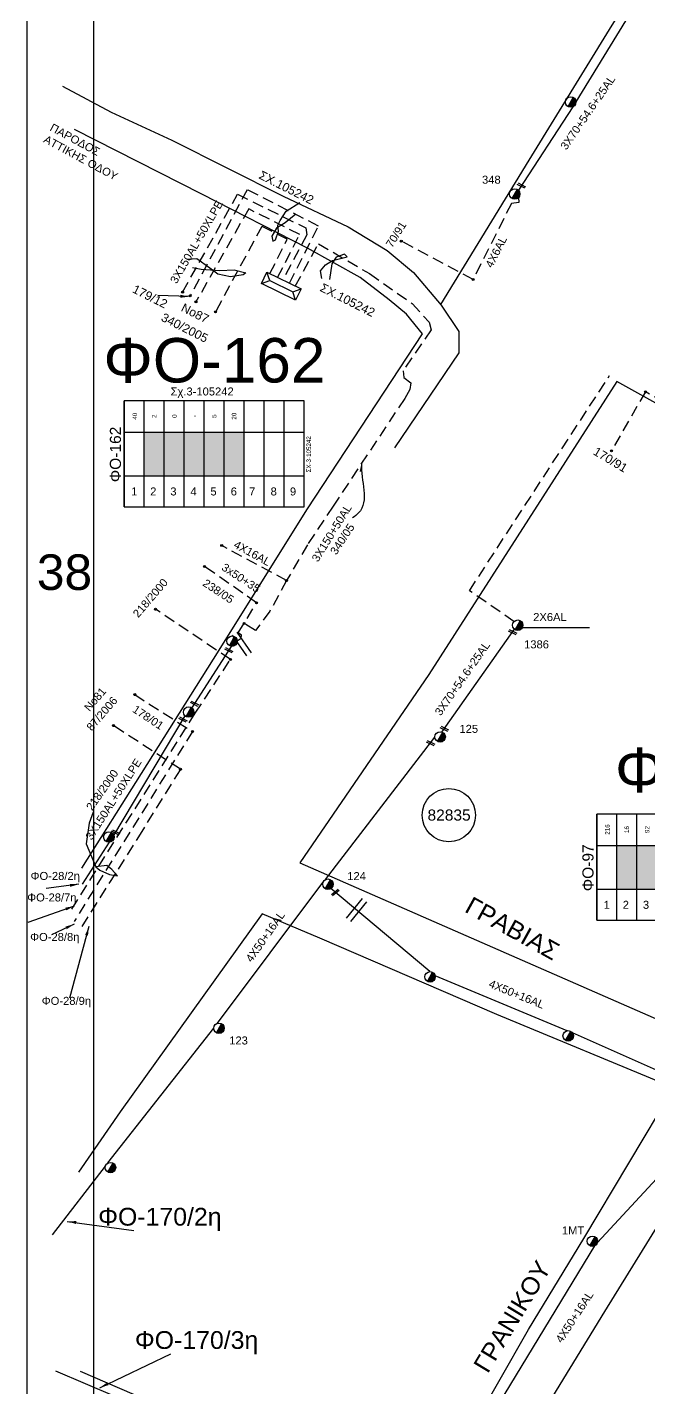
# Model space of a CAD drawing. Header units: millimetres. Extents: x 1113 to 5794, y 757 to 3537.
# Drawn here: x 1112.8 to 1252.6, y 1156.6 to 1462.8 of the extents above; entities that cross this region are included whole.
import ezdxf
from ezdxf.enums import TextEntityAlignment as Align

# ---------------------------------------------------------------- set-up
doc = ezdxf.new("R2010")
doc.units = ezdxf.units.MM
doc.linetypes.add('DASHED', pattern=[19.05, 12.7, -6.35])
for name, color, linetype in [('Άγνωστα', 7, 'Continuous'), ('Ασφαλειοκιβώτια Χ.Τ 9 αναχωρήσεων', 7, 'Continuous'), ('Γυμνά εναέρια ΧΤ και ΦΟΠ (3Φ)   4x50+16AL', 7, 'Continuous'), ('Επιγραφές - Σχήματα', 7, 'Continuous'), ('Καλώδια ΧΤ   2x6AL', 7, 'DASHED'), ('Καλώδια ΧΤ   3x150+50AL', 7, 'DASHED'), ('Καλώδια ΧΤ   3x150AL+50XLPE', 7, 'DASHED'), ('Καλώδια ΧΤ 3Χ50AL+35CU XLPE', 7, 'DASHED'), ('Μηχανική τομή', 7, 'Continuous'), ('Στύλος ΦΜ', 7, 'Continuous'), ('Στύλος ΦΜ @ 1', 7, 'Continuous'), ('Συνδέσεις', 7, 'Continuous'), ('Συνεστραμμένα ΧΤ   3x70+54.6+25 AL', 7, 'SYN_LINE'), ('Τομή', 7, 'Continuous'), ('Υποσταθμός πόλεως', 7, 'Continuous'), ('Υπόβαθρο ΔΕΗ', 7, 'Continuous'), ('Υπόγεια καλώδια Παροχών ΧΤ   4x16AL', 7, 'DASHED'), ('Υπόγεια καλώδια Παροχών ΧΤ   4x6', 7, 'DASHED')]:
    doc.layers.add(name, color=color, linetype=linetype)
doc.styles.add('arial', font='arial.ttf')
doc.styles.get("Standard").update_dxf_attribs({"font": 'arial.ttf'})
doc.linetypes.add('SYN_LINE', pattern='A,0.5,-0.0001,["/\\/\\/\\/",Standard,S=0.1,R=0,X=0,Y=-0.05],-0.25', length=0.7501)
doc.dimstyles.new('ISO-25', dxfattribs={"dimtxt": 2.5, "dimasz": 1.8, "dimexe": 1.25, "dimexo": 0.625, "dimtad": 1, "dimtxsty": 'Standard', "dimcen": 1.8, "dimadec": 0, "dimazin": 0, "dimtfac": 1, "dimtmove": 0, "dimatfit": 3, "dimfxl": 1.25, "dimarcsym": 0})

# ---------------------------------------------------------------- blocks, each defined once
blk = doc.blocks.new('ΥΠΑΡΧΩΝ ΤΣΙΜΕΝΤΕΝΙΟΣ ΣΤΥΛΟΣ')
at = {"layer": 'Στύλος ΦΜ'}
blk.add_hatch(color=7, dxfattribs=at).paths.add_polyline_path([(-1.29, -2.28, 0.574793), (2.62, 0, 0.268822), (1.3, 2.27)])
at = {"layer": 'Στύλος ΦΜ', "color": 7}
blk.add_line((-1.29, -2.28), (1.3, 2.27), dxfattribs=at)
blk.add_circle((0, 0), 2.62, dxfattribs=at)
at = {"layer": 'Στύλος ΦΜ', "flags": 4}
for tag, p in [('ΤΥΠΟΣ', (-4.91, 3.03)), ('ΑΡΙΘΜΟΣ', (-4.68, 8.05))]:
    blk.add_attdef(tag, p, '', height=4, dxfattribs=at)
blk = doc.blocks.new('ΥΠΟΣΤΑΘΜΟΣ ΠΟΛΕΩΣ')
at = {"layer": 'Υποσταθμός πόλεως', "linetype": 'Continuous', "ltscale": 40}
blk.add_lwpolyline([(-8.57, 2.82), (8.57, 2.82), (8.57, -2.82), (-8.57, -2.82)], close=True, dxfattribs=at)
for points in [[(-5.75, 0), (-8.57, 2.82)], [(5.75, 0), (8.57, 2.82)], [(-8.57, -2.82), (-5.75, 0)], [(-5.75, 0), (5.75, 0)], [(8.57, -2.82), (5.75, 0)]]:
    blk.add_lwpolyline(points, dxfattribs=at)
at = {"layer": 'Υποσταθμός πόλεως', "linetype": 'SYN_LINE', "ltscale": 40, "flags": 1}
for tag, p in [('ΜΕΤΑΣΧΗΜΑΤΙΣΜΟΣ', (10.6, 2.39)), ('ΙΣΧΥΣ', (10.58, -0.41)), ('ΑΡΙΘΜΟΣ', (10.7, -3.13))]:
    blk.add_attdef(tag, p, '', height=1.8, dxfattribs=at)
blk = doc.blocks.new('ΑΣΦΑΛΕΙΟΚΙΒΩΤΙΟ ΥΠΟΣΤΑΘΜΟΥ 9 ΑΝΑΧΩΡΗΣΕΩΝ')
at = {"layer": 'Ασφαλειοκιβώτια Χ.Τ 9 αναχωρήσεων', "ltscale": 40}
for p, q in [((-23.8, 40.36), (24.02, 40.36)), ((-9.72, 40.36), (-9.72, -40.64)), ((9.94, 40.36), (9.94, -40.64)), ((-23.8, 31.36), (24.02, 31.36)), ((-23.8, 22.36), (24.02, 22.36)), ((-23.8, 13.36), (24.02, 13.36)), ((-23.8, 4.36), (24.02, 4.36)), ((-23.8, -4.64), (24.02, -4.64)), ((-23.8, -13.64), (24.02, -13.64)), ((-23.8, -22.64), (24.02, -22.64)), ((-23.8, -31.64), (24.02, -31.64))]:
    blk.add_line(p, q, dxfattribs=at)
at = {"layer": 'Ασφαλειοκιβώτια Χ.Τ 9 αναχωρήσεων'}
blk.add_lwpolyline([(-23.8, -40.64), (24.02, -40.64), (24.02, 40.36), (-23.8, 40.36)], close=True, dxfattribs=at)
for s, p in [('1', (-18.61, 37.24)), ('2', (-18.61, 28.67)), ('3', (-18.61, 19.6)), ('4', (-18.61, 10.58)), ('5', (-18.61, 1.57)), ('6', (-18.61, -7.57)), ('7', (-18.61, -15.81)), ('8', (-18.61, -25.5)), ('9', (-18.61, -34.19))]:
    blk.add_text(s, height=3.6, rotation=270, dxfattribs=at).set_placement(p)
at = {"layer": 'Ασφαλειοκιβώτια Χ.Τ 9 αναχωρήσεων', "ltscale": 40}
for tag, height, p in [('ΟΝΟΜΑ', 5, (-0.16, 44.31)), ('ΚΕΙΜΕΝΟ 1', 2, (17.06, 35.59)), ('ΚΕΙΜΕΝΟ 2', 2, (17.06, 26.88)), ('ΚΕΙΜΕΝΟ 3', 2, (17.06, 17.69)), ('ΚΕΙΜΕΝΟ 4', 2, (17.06, 8.71)), ('ΚΕΙΜΕΝΟ 5', 2, (17.06, -0.13)), ('ΚΕΙΜΕΝΟ 6', 2, (17.06, -9.05)), ('ΚΕΙΜΕΝΟ 7', 2, (17.06, -18.13)), ('ΚΕΙΜΕΝΟ 8', 2, (17.06, -26.85)), ('ΚΕΙΜΕΝΟ 9', 2, (17.06, -35.99)), ('ΣΧ', 2, (-0.1, -42.64))]:
    blk.add_attdef(tag, text='', height=height, dxfattribs=at).set_placement(p, align=Align.MIDDLE_CENTER)
blk = doc.blocks.new('ΜΗΧΑΝΙΚΗ ΤΟΜΗ')
at = {"layer": 'Μηχανική τομή', "ltscale": 40}
for p, q in [((-1.89, 0.78), (1.89, 0.78)), ((1.89, 0), (-1.89, 0))]:
    blk.add_line(p, q, dxfattribs=at)
blk = doc.blocks.new('ΤΟΜΗ')
at = {"layer": 'Τομή', "ltscale": 40}
for p, q in [((-5.68, 0), (5.68, 0)), ((5.68, -2.33), (-5.68, -2.33))]:
    blk.add_line(p, q, dxfattribs=at)
blk = doc.blocks.new('_ΣΥΝΔΕΣΗ')
at = {"layer": 'Συνδέσεις', "linetype": 'SYN_LINE', "ltscale": 40}
blk.add_hatch(color=256, dxfattribs=at).paths.add_polyline_path([(0.5, -0.01, 1), (-0.5, -0.01, 1)])
at = {"layer": 'Συνδέσεις'}
blk.add_circle((0, -0.01), 0.5, dxfattribs=at)

msp = doc.modelspace()

# ---------------------------------------------------------------- hatches: boundary and pattern name
at = {"layer": 'Ασφαλειοκιβώτια Χ.Τ 9 αναχωρήσεων', "lineweight": -3}
for color, points in [(1, [(1143.58, 1371.68), (1139.08, 1371.68), (1139.08, 1361.86), (1143.58, 1361.86)]), (2, [(1148.08, 1371.68), (1143.58, 1371.68), (1143.58, 1361.86), (1148.08, 1361.86)]), (173, [(1152.58, 1371.68), (1148.08, 1371.68), (1148.08, 1361.86), (1152.58, 1361.86)]), (85, [(1157.08, 1371.68), (1152.58, 1371.68), (1152.58, 1361.86), (1157.08, 1361.86)]), (1, [(1249.86, 1278.68), (1245.36, 1278.68), (1245.36, 1268.85), (1249.86, 1268.85)]), (30, [(1254.36, 1278.68), (1249.86, 1278.68), (1249.86, 1268.85), (1254.36, 1268.85)])]:
    msp.add_hatch(color=color, dxfattribs=at).paths.add_polyline_path(points)
at = {"layer": 'Καλώδια ΧΤ 3Χ50AL+35CU XLPE', "lineweight": -3}
h = msp.add_hatch(color=6, dxfattribs=at)
h.dxf.hatch_style = 1
h.paths.add_polyline_path([(1161.58, 1371.68), (1157.08, 1371.68), (1157.08, 1361.86), (1161.58, 1361.86)])

# ---------------------------------------------------------------- linework, layer by layer
at = {"layer": 'Άγνωστα', "linetype": 'DASHED', "lineweight": -3, "ltscale": 0.2}
msp.add_lwpolyline([(1222.24, 1329.02), (1212.23, 1335.98), (1243.76, 1384.41)], dxfattribs=at)
at = {"layer": 'Άγνωστα', "color": 1, "linetype": 'DASHED', "lineweight": -3, "ltscale": 0.2}
msp.add_lwpolyline([(1160.01, 1324.73), (1160.92, 1325.33), (1160.95, 1325.97), (1160.25, 1326.5), (1164.35, 1333.26), (1164.35, 1333.26), (1152.67, 1341.43)], dxfattribs=at)
at = {"layer": 'Γυμνά εναέρια ΧΤ και ΦΟΠ (3Φ)   4x50+16AL', "color": 6, "lineweight": -3}
for points in [[(1179.87, 1270.99), (1204.47, 1303.01)], [(1155.59, 1238.66), (1179.29, 1270.35)], [(1130.93, 1207.21), (1154.73, 1237.55)], [(1269.5, 1220.06), (1241.04, 1189.35)], [(1118.45, 1191.02), (1130.36, 1206.47)], [(1240.39, 1188.54), (1217.67, 1151.15)]]:
    msp.add_lwpolyline(points, dxfattribs=at)
at = {"layer": 'Γυμνά εναέρια ΧΤ και ΦΟΠ (3Φ)   4x50+16AL', "color": 30, "lineweight": -3}
for points in [[(1203.32, 1250.27), (1181.07, 1268.97)], [(1234.22, 1236.97), (1204.53, 1249.3)], [(1269.14, 1221.53), (1235.4, 1236.49)]]:
    msp.add_lwpolyline(points, dxfattribs=at)
at = {"layer": 'Γυμνά εναέρια ΧΤ και ΦΟΠ (3Φ)   4x50+16AL', "color": 62, "lineweight": -3}
msp.add_lwpolyline([(1132.53, 1154.69), (1119.22, 1160.34)], dxfattribs=at)
at = {"layer": 'Επιγραφές - Σχήματα', "lineweight": -3}
for points in [[(1112.77, 1783.73), (3154.51, 1783.73), (3154.51, 757.28), (1112.77, 757.28)], [(1127.77, 1768.73), (3139.51, 1768.73), (3139.51, 772.28), (1127.77, 772.28)]]:
    msp.add_lwpolyline(points, close=True, dxfattribs=at)
for points in [[(1173.22, 1420.7), (1170.75, 1418.77), (1168.84, 1417.54), (1167.81, 1415.78), (1168.03, 1414.64), (1168.6, 1414.89), (1169.31, 1416.87), (1169.17, 1418.19), (1169.67, 1419.3), (1170.99, 1421.36), (1174.09, 1423.31)], [(1179.05, 1406.2), (1178.72, 1407.98), (1179.82, 1409.28), (1181.44, 1410.3), (1184.71, 1411.13), (1184.11, 1411.67), (1182.26, 1411.04), (1181.29, 1409.53), (1180.78, 1406)], [(1149.98, 1408.67), (1151.92, 1408.35), (1156.09, 1408), (1159.28, 1408.17), (1161.91, 1407.51), (1161.34, 1407.08), (1158.51, 1406.57), (1155.68, 1407.23), (1153.81, 1408.56), (1150.93, 1410.67), (1148.83, 1410.52)], [(1127.63, 1286.12), (1126.69, 1283.69), (1126.04, 1279.05), (1128.22, 1273.86), (1129.13, 1273.08), (1131.29, 1272.11), (1133.11, 1271.85), (1131.77, 1273.26), (1130.66, 1274.11), (1128.22, 1273.86)]]:
    msp.add_lwpolyline(points, dxfattribs=at)
msp.add_circle((1207.6, 1285.48), 6, dxfattribs=at)
at = {"layer": 'Καλώδια ΧΤ   2x6AL', "color": 6, "linetype": 'SYN_LINE', "lineweight": -3, "ltscale": 20}
msp.add_lwpolyline([(1224.13, 1327.67), (1239.25, 1327.67)], dxfattribs=at)
at = {"layer": 'Καλώδια ΧΤ   3x150+50AL', "color": 1, "lineweight": -3, "ltscale": 0.2}
msp.add_lwpolyline([(1173.05, 1404.52), (1178.28, 1414.04), (1189.75, 1407.31), (1199.32, 1400.57), (1203.16, 1396.38), (1203.61, 1394.65), (1197.29, 1385.44), (1197.48, 1383.97), (1199.02, 1382.77), (1198.8, 1381.25), (1197.67, 1379.23), (1181.59, 1355.02), (1175.78, 1346.29), (1171.11, 1338.24), (1167.35, 1331.39), (1164.11, 1327), (1161.54, 1328.62)], dxfattribs=at)
at = {"layer": 'Καλώδια ΧΤ   3x150AL+50XLPE', "color": 173, "lineweight": -3, "ltscale": 0.2}
msp.add_lwpolyline([(1147.73, 1403.16), (1160.07, 1425.16), (1175.42, 1417.62), (1175.69, 1416.03), (1170.26, 1405.89)], dxfattribs=at)
at = {"layer": 'Καλώδια ΧΤ   3x150AL+50XLPE', "color": 6, "lineweight": -3, "ltscale": 0.2}
for points in [[(1171.73, 1405.17), (1178.29, 1418.02), (1162.25, 1426.2), (1149.44, 1402.33)], [(1125.14, 1260.43), (1137.85, 1280.59), (1147.27, 1295.79), (1132.17, 1305.62)]]:
    msp.add_lwpolyline(points, dxfattribs=at)
at = {"layer": 'Καλώδια ΧΤ   3x150AL+50XLPE', "color": 85, "lineweight": -3, "ltscale": 0.2}
msp.add_lwpolyline([(1169.09, 1406.46), (1174.05, 1416.14), (1162.58, 1421.88), (1150.73, 1400.95)], dxfattribs=at)
at = {"layer": 'Καλώδια ΧΤ   3x150AL+50XLPE', "color": 2, "lineweight": -3, "ltscale": 0.2}
msp.add_lwpolyline([(1167.36, 1407.32), (1171.25, 1415.06), (1165.55, 1417.95), (1155.1, 1398.7)], dxfattribs=at)
at = {"layer": 'Καλώδια ΧΤ   3x150AL+50XLPE', "color": 27, "lineweight": -3, "ltscale": 0.2}
msp.add_lwpolyline([(1122.8, 1264.35), (1150.56, 1308.4), (1158.48, 1320.51), (1141.65, 1331.79)], dxfattribs=at)
at = {"layer": 'Καλώδια ΧΤ   3x150AL+50XLPE', "color": 30, "lineweight": -3, "ltscale": 0.2}
msp.add_lwpolyline([(1136.95, 1312.59), (1149.94, 1304.28), (1123.33, 1261.57)], dxfattribs=at)
at = {"layer": 'Συνεστραμμένα ΧΤ   3x70+54.6+25 AL', "color": 173, "lineweight": -3, "ltscale": 20}
for points in [[(1248.77, 1466.54), (1236.16, 1445.99)], [(1235.47, 1444.85), (1223.25, 1426.06)]]:
    msp.add_lwpolyline(points, dxfattribs=at)
at = {"layer": 'Συνεστραμμένα ΧΤ   3x70+54.6+25 AL', "color": 6, "lineweight": -3, "ltscale": 20}
msp.add_lwpolyline([(1206.04, 1304.18), (1222.36, 1327.29)], dxfattribs=at)
at = {"layer": 'Συνεστραμμένα ΧΤ   3x70+54.6+25 AL', "color": 5, "lineweight": -3, "ltscale": 20}
for points in [[(1149.82, 1309.58), (1158.69, 1323.45)], [(1132.26, 1280.89), (1148.29, 1307.79)], [(1125.23, 1269.96), (1131.25, 1279.39)]]:
    msp.add_lwpolyline(points, dxfattribs=at)
at = {"layer": 'Υπόβαθρο ΔΕΗ', "lineweight": -3}
for points in [[(1205.78, 1400.35), (1225.65, 1432.87), (1244.3, 1463.22), (1259.21, 1486.86), (1276.14, 1513.09), (1229.2, 1537.25), (1160.78, 1572.56), (1127.25, 1589.88)], [(1120.72, 1449.51), (1131.65, 1443.63), (1145.26, 1437.31), (1170.31, 1424.73), (1184.94, 1417.88), (1193.73, 1412.5), (1199.62, 1407.59), (1205.87, 1400.25), (1209.82, 1394.28), (1209.82, 1389.49), (1195.36, 1368.13)], [(1125.08, 1273.57), (1138.49, 1294.85), (1154.66, 1320.57), (1175.81, 1354.37), (1201.67, 1393.77), (1198.09, 1398.19), (1194.21, 1401.44), (1187.67, 1406.45), (1175.81, 1413.01), (1152.04, 1425.2), (1123.43, 1439.78)], [(1174.12, 1274.72), (1265.03, 1234.89), (1293.08, 1274.67), (1320.46, 1317.68), (1331.3, 1334.7), (1300.73, 1352.26), (1245.36, 1383.05), (1203.11, 1317.09), (1174.12, 1274.72)], [(1661.49, 1132.71), (1585.49, 1181.74), (1554.8, 1200.04), (1525.94, 1217.47), (1473.35, 1248.47), (1423.85, 1278.69), (1377.39, 1307.01), (1342.63, 1327.94), (1328.93, 1306.8), (1304.14, 1267.32), (1277.93, 1229.43), (1325.71, 1205.22), (1373.03, 1181.89), (1367.76, 1171.83), (1309.67, 1200.34), (1270.59, 1219.17), (1262.71, 1206.33), (1242.61, 1173.77), (1211.4, 1122.83)], [(1124.67, 1160.38), (1174.98, 1138.61), (1201.2, 1127.41), (1212.18, 1146.34), (1225.52, 1169.72), (1237.92, 1190.19), (1258.18, 1224.12), (1218.36, 1240.59), (1178.57, 1257.77), (1165.58, 1263.24), (1133.66, 1218.75), (1124.32, 1205.14)]]:
    msp.add_lwpolyline(points, dxfattribs=at)
at = {"layer": 'Υπόγεια καλώδια Παροχών ΧΤ   4x16AL', "color": 1, "lineweight": -3, "ltscale": 0.2}
msp.add_lwpolyline([(1171.11, 1338.24), (1156.51, 1346.15)], dxfattribs=at)
at = {"layer": 'Υπόγεια καλώδια Παροχών ΧΤ   4x6', "color": 173, "lineweight": -3, "ltscale": 0.2}
for points in [[(1223.29, 1424.42), (1223.35, 1423.3), (1221.66, 1423.1), (1213.06, 1406.01), (1196.91, 1414.61)], [(1266.11, 1372.93), (1251.81, 1380.72), (1244.17, 1367.45)]]:
    msp.add_lwpolyline(points, dxfattribs=at)

# ---------------------------------------------------------------- block references
at = {"layer": 'Ασφαλειοκιβώτια Χ.Τ 9 αναχωρήσεων', "lineweight": -3, "xscale": 0.5, "yscale": 0.5, "zscale": 0.5, "rotation": 90}
for p, values in [((1154.76, 1366.71), {'ΟΝΟΜΑ': 'ΦΟ-162', 'ΣΧ': 'ΣΧ-3-105242', 'ΚΕΙΜΕΝΟ 2': '2', 'ΚΕΙΜΕΝΟ 1': '40', 'ΚΕΙΜΕΝΟ 3': '0', 'ΚΕΙΜΕΝΟ 4': '-', 'ΚΕΙΜΕΝΟ 5': '5', 'ΚΕΙΜΕΝΟ 6': '20'}), ((1261.04, 1273.71), {'ΟΝΟΜΑ': 'ΦΟ-97', 'ΣΧ': 'ΣΧ-3-64055', 'ΚΕΙΜΕΝΟ 2': '16', 'ΚΕΙΜΕΝΟ 1': '216', 'ΚΕΙΜΕΝΟ 3': '92', 'ΚΕΙΜΕΝΟ 4': '70', 'ΚΕΙΜΕΝΟ 5': '47', 'ΚΕΙΜΕΝΟ 6': '85'})]:
    msp.add_blockref('ΑΣΦΑΛΕΙΟΚΙΒΩΤΙΟ ΥΠΟΣΤΑΘΜΟΥ 9 ΑΝΑΧΩΡΗΣΕΩΝ', p, dxfattribs=at).add_auto_attribs(values)
at = {"layer": 'Μηχανική τομή', "lineweight": -3}
for p, xscale, yscale, zscale, rotation in [((1223.82, 1426.94), 0.5000000000001245, 0.5000000000001245, 0.5000000000001245, 332.7718627185874), ((1222.03, 1326.83), 0.4999999999999393, 0.4999999999999393, 0.4999999999999393, 154.1715282094067), ((1158.02, 1322.4), 0.5000000000001245, 0.5000000000001245, 0.5000000000001245, 332.7718627185874), ((1150.32, 1310.36), 0.5000000000001245, 0.5000000000001245, 0.5000000000001245, 332.7718627185874), ((1147.71, 1306.81), 0.5000000000001245, 0.5000000000001245, 0.5000000000001245, 332.7718627185874), ((1206.69, 1305.09), 0.4999999999999393, 0.4999999999999393, 0.4999999999999393, 154.1715282094067), ((1203.58, 1301.85), 0.4999999999999393, 0.4999999999999393, 0.4999999999999393, 154.1715282094067), ((1132.58, 1281.42), 0.5000000000001245, 0.5000000000001245, 0.5000000000001245, 332.7718627185874), ((1181.97, 1268.22), 0.4999999999999538, 0.4999999999999538, 0.4999999999999538, 217.4359625390672)]:
    msp.add_blockref('ΜΗΧΑΝΙΚΗ ΤΟΜΗ', p, dxfattribs=dict(at, xscale=xscale, yscale=yscale, zscale=zscale, rotation=rotation))
at = {"layer": 'Στύλος ΦΜ @ 1', "lineweight": -3, "ltscale": 40, "xscale": 0.4499999999998181, "yscale": 0.4499999999998181, "zscale": 0.4499999999998181}
for p in [(1234.99, 1445.93), (1158.84, 1324.62), (1149.08, 1308.67), (1131.13, 1280.56), (1203.37, 1249.09), (1234.44, 1235.81), (1131.5, 1206.17)]:
    msp.add_blockref('ΥΠΑΡΧΩΝ ΤΣΙΜΕΝΤΕΝΙΟΣ ΣΤΥΛΟΣ', p, dxfattribs=at)
at = {"layer": 'Στύλος ΦΜ @ 1', "lineweight": -3, "ltscale": 40}
ref = msp.add_blockref('ΥΠΑΡΧΩΝ ΤΣΙΜΕΝΤΕΝΙΟΣ ΣΤΥΛΟΣ', (1222.42, 1425.23), dxfattribs=dict(at, xscale=0.4499999999998181, yscale=0.4499999999998181, zscale=0.4499999999998181))
ref.add_attrib('ΤΥΠΟΣ', '348', (1215.06, 1427.55), dxfattribs={"layer": 'Στύλος ΦΜ', "height": 1.8, "flags": 4})
ref = msp.add_blockref('ΥΠΑΡΧΩΝ ΤΣΙΜΕΝΤΕΝΙΟΣ ΣΤΥΛΟΣ', (1223.09, 1328.21), dxfattribs=dict(at, xscale=0.4499999999998181, yscale=0.4499999999998181, zscale=0.4499999999998181))
ref.add_attrib('ΤΥΠΟΣ', '1386', (1224.52, 1323), dxfattribs={"layer": 'Στύλος ΦΜ', "height": 1.8, "flags": 4})
ref = msp.add_blockref('ΥΠΑΡΧΩΝ ΤΣΙΜΕΝΤΕΝΙΟΣ ΣΤΥΛΟΣ', (1205.64, 1303.07), dxfattribs=dict(at, xscale=0.4499999999998181, yscale=0.4499999999998181, zscale=0.4499999999998181))
ref.add_attrib('ΤΥΠΟΣ', '125', (1209.98, 1303.99), dxfattribs={"layer": 'Στύλος ΦΜ', "height": 1.8, "flags": 4})
ref = msp.add_blockref('ΥΠΑΡΧΩΝ ΤΣΙΜΕΝΤΕΝΙΟΣ ΣΤΥΛΟΣ', (1180.4, 1269.94), dxfattribs=dict(at, xscale=0.4499999999998181, yscale=0.4499999999998181, zscale=0.4499999999998181))
ref.add_attrib('ΤΥΠΟΣ', '124', (1184.74, 1270.86), dxfattribs={"layer": 'Στύλος ΦΜ', "height": 1.8, "flags": 4})
ref = msp.add_blockref('ΥΠΑΡΧΩΝ ΤΣΙΜΕΝΤΕΝΙΟΣ ΣΤΥΛΟΣ', (1155.9, 1237.52), dxfattribs=dict(at, xscale=0.4499999999998181, yscale=0.4499999999998181, zscale=0.4499999999998181))
ref.add_attrib('ΤΥΠΟΣ', '123', (1158.2, 1233.88), dxfattribs={"layer": 'Στύλος ΦΜ', "height": 1.8, "flags": 4})
ref = msp.add_blockref('ΥΠΑΡΧΩΝ ΤΣΙΜΕΝΤΕΝΙΟΣ ΣΤΥΛΟΣ', (1239.89, 1189.6), dxfattribs=dict(at, xscale=0.4499999999998181, yscale=0.4499999999998181, zscale=0.4499999999998181))
ref.add_attrib('ΤΥΠΟΣ', '1MT', (1233.02, 1191.13), dxfattribs={"layer": 'Στύλος ΦΜ', "height": 1.8, "flags": 4})
at = {"layer": 'Συνδέσεις', "lineweight": -3, "xscale": 0.4499999999998181, "yscale": 0.4499999999998181, "zscale": 0.4499999999998181}
for p in [(1196.91, 1414.61), (1213.06, 1406.01), (1147.73, 1403.16), (1149.44, 1402.34), (1150.73, 1400.95), (1155.1, 1398.7), (1251.81, 1380.72), (1244.17, 1367.45), (1156.51, 1346.15), (1152.67, 1341.43), (1171.11, 1338.24), (1141.65, 1331.79), (1164.35, 1333.26), (1161.54, 1328.62), (1158.48, 1320.51), (1136.95, 1312.59), (1132.17, 1305.62), (1149.94, 1304.28), (1147.27, 1295.79)]:
    msp.add_blockref('_ΣΥΝΔΕΣΗ', p, dxfattribs=at)
at = {"layer": 'Τομή', "lineweight": -3}
for p, xscale, yscale, zscale, rotation in [((1161.54, 1324.31), 0.4999999999999574, 0.4999999999999574, 0.4999999999999574, 304.6885753672068), ((1187.26, 1263.77), 0.4999999999997371, 0.4999999999997371, 0.4999999999997371, 230.4845137927881)]:
    msp.add_blockref('ΤΟΜΗ', p, dxfattribs=dict(at, xscale=xscale, yscale=yscale, zscale=zscale, rotation=rotation))
at = {"layer": 'Υποσταθμός πόλεως', "lineweight": -3, "xscale": 0.4999999999999867, "yscale": 0.4999999999999867, "zscale": 0.4999999999999867, "rotation": 333.8392919687213}
msp.add_blockref('ΥΠΟΣΤΑΘΜΟΣ ΠΟΛΕΩΣ', (1169.92, 1404.49), dxfattribs=at)

# ---------------------------------------------------------------- texts
at = {"layer": 'Γυμνά εναέρια ΧΤ και ΦΟΠ (3Φ)   4x50+16AL', "color": 7, "lineweight": -3, "char_height": 1.8, "width": 168.3718, "attachment_point": 1}
for insert, rotation in [((1161.77, 1253.26), 54.8665), ((1217.08, 1248.52), 337.8628), ((1231.48, 1167.56), 56.7518)]:
    msp.add_mtext('4X50+16AL', dxfattribs=dict(at, insert=insert, rotation=rotation))
at = {"layer": 'Επιγραφές - Σχήματα', "color": 7, "lineweight": -3, "attachment_point": 1}
for s, insert, char_height, width, rotation in [('ΠΑΡΟΔΟΣ\\PΑΤΤΙΚΗΣ ΟΔΟΥ', (1118.55, 1441.19), 1.8, 168.3718, 331.6393), ('{\\H1.083x;\\C256;ΣΧ.105242}', (1165.55, 1430.56), 1.8, 168.3718, 333.299), ('70/91', (1193.29, 1413.94), 1.8, 168.3718, 57.9639), ('{\\H1.083x;\\C256;ΣΧ.105242}', (1179.3, 1405.25), 1.8, 168.3718, 333.299), ('{\\H1.083x;\\C256;179/12}', (1137.12, 1404.92), 1.8, 8.4396, 333.299), ('{\\H1.083x;\\C256;No87}', (1148.06, 1400.74), 1.8, 168.3718, 333.299), ('{\\H1.083x;\\C256;340/2005}', (1143.56, 1398.56), 1.8, 168.3718, 333.299), ('{\\H1.083x;\\C256;170/91}', (1240.87, 1368.42), 1.8, 168.3718, 329.2156), ('340/05', (1180.77, 1344.88), 1.8, 168.3718, 56.565), ('3x50+35', (1157.3, 1342.27), 1.8, 168.3718, 326.565), ('218/2000', (1136.37, 1330.94), 1.8, 168.3718, 49.4439), ('238/05', (1153.06, 1338.73), 1.8, 168.3718, 326.565), ('No81', (1125.41, 1309.85), 1.8, 168.3718, 49.4439), ('87/2006', (1125.94, 1305.43), 1.8, 168.3718, 49.4439), ('178/01', (1137.26, 1310.33), 1.8, 168.3718, 326.565), ('218/2000', (1125.89, 1287.38), 1.8, 168.3718, 54.9463), ('ΓΡΑΒΙΑΣ', (1212.84, 1267.33), 4, 168.3718, 330.9543), ('ΓΡΑΝΙΚΟΥ', (1212.93, 1161.73), 4, 168.3718, 58.9704)]:
    msp.add_mtext(s, dxfattribs=dict(at, insert=insert, char_height=char_height, width=width, rotation=rotation))
for s, insert, char_height, width in [('ΦΟ-162', (1129.88, 1392.82), 10, 168.3718), ('Σχ.3-105242', (1145.01, 1381.7), 1.8, 15.5911), ('ΦΟ-97', (1244.94, 1300.64), 10, 168.3718), ('ΦΟ-28/2η', (1113.53, 1272.7), 1.8, 168.3718), ('ΦΟ-28/7η', (1112.77, 1267.86), 1.8, 168.3718), ('ΦΟ-28/8η', (1113.43, 1258.97), 1.8, 168.3718), ('ΦΟ-28/9η', (1116.04, 1244.59), 1.8, 168.3718), ('ΦΟ-170/2η', (1128.73, 1197.12), 4, 168.3718), ('ΦΟ-170/3η', (1136.99, 1169.38), 4, 168.3718)]:
    msp.add_mtext(s, dxfattribs=dict(at, insert=insert, char_height=char_height, width=width))
at = {"layer": 'Επιγραφές - Σχήματα', "lineweight": -3, "insert": (1114.94, 1344.15), "char_height": 8, "width": 15.5504, "attachment_point": 1, "style": 'arial'}
msp.add_mtext('38', dxfattribs=at)
at = {"layer": 'Επιγραφές - Σχήματα', "lineweight": -3, "insert": (1202.8, 1286.75), "char_height": 2.5, "width": 6.05, "attachment_point": 1}
msp.add_mtext('82835', dxfattribs=at)
at = {"layer": 'Καλώδια ΧΤ   2x6AL', "color": 7, "lineweight": -3, "insert": (1226.56, 1330.95), "char_height": 1.8, "width": 168.3718, "attachment_point": 1}
msp.add_mtext('2X6AL', dxfattribs=at)
at = {"layer": 'Καλώδια ΧΤ   3x150+50AL', "color": 7, "lineweight": -3, "insert": (1176.63, 1343.23), "char_height": 1.8, "width": 168.3718, "attachment_point": 1, "rotation": 58.1715}
msp.add_mtext('3X150+50AL', dxfattribs=at)
at = {"layer": 'Καλώδια ΧΤ   3x150AL+50XLPE', "color": 7, "lineweight": -3, "char_height": 1.8, "width": 27.8484, "attachment_point": 5}
for insert, rotation in [((1150.87, 1414.44), 59.8797), ((1132.19, 1289.05), 57.4251)]:
    msp.add_mtext('3X150AL+50XLPE', dxfattribs=dict(at, insert=insert, rotation=rotation))
at = {"layer": 'Συνεστραμμένα ΧΤ   3x70+54.6+25 AL', "color": 7, "lineweight": -3, "char_height": 1.8, "width": 168.3718, "attachment_point": 1}
for insert, rotation in [((1232.54, 1436.02), 55.4055), ((1204.29, 1308.72), 55.0839)]:
    msp.add_mtext('3X70+54.6+25AL', dxfattribs=dict(at, insert=insert, rotation=rotation))
at = {"layer": 'Υπόγεια καλώδια Παροχών ΧΤ   4x16AL', "color": 7, "lineweight": -3, "insert": (1159.9, 1347.37), "char_height": 1.8, "width": 168.3718, "attachment_point": 1, "rotation": 331.1268}
msp.add_mtext('4X16AL', dxfattribs=at)
at = {"layer": 'Υπόγεια καλώδια Παροχών ΧΤ   4x6', "color": 7, "lineweight": -3, "insert": (1215.72, 1409.27), "char_height": 1.8, "width": 168.3718, "attachment_point": 1, "rotation": 62.9366}
msp.add_mtext('4X6AL', dxfattribs=at)

# ---------------------------------------------------------------- leaders
at = {"layer": 'Επιγραφές - Σχήματα', "lineweight": -3, "ltscale": 40}
for points in [[(1149.22, 1402.14), (1142.12, 1402.43)], [(1124.38, 1269.93), (1117, 1268.98)], [(1123.34, 1265.02), (1112.94, 1261.33)], [(1123.34, 1260.96), (1118.21, 1258.54)], [(1126.65, 1260.39), (1122.3, 1244.33)], [(1121.79, 1194.08), (1136.78, 1192.05)], [(1129.1, 1156.66), (1145.04, 1164.3)]]:
    msp.add_leader(points, dimstyle='ISO-25', override={"dimasz": 2, "dimtad": 0}, dxfattribs=at)
at = {"layer": 'Επιγραφές - Σχήματα', "lineweight": -3, "path_type": 1}
msp.add_leader([(1187.94, 1364.57), (1187.31, 1353.47), (1185.95, 1352.35)], dimstyle='ISO-25', override={"dimgap": 0.625, "dimtad": 0}, dxfattribs=at)

doc.saveas('drawing.dxf')
